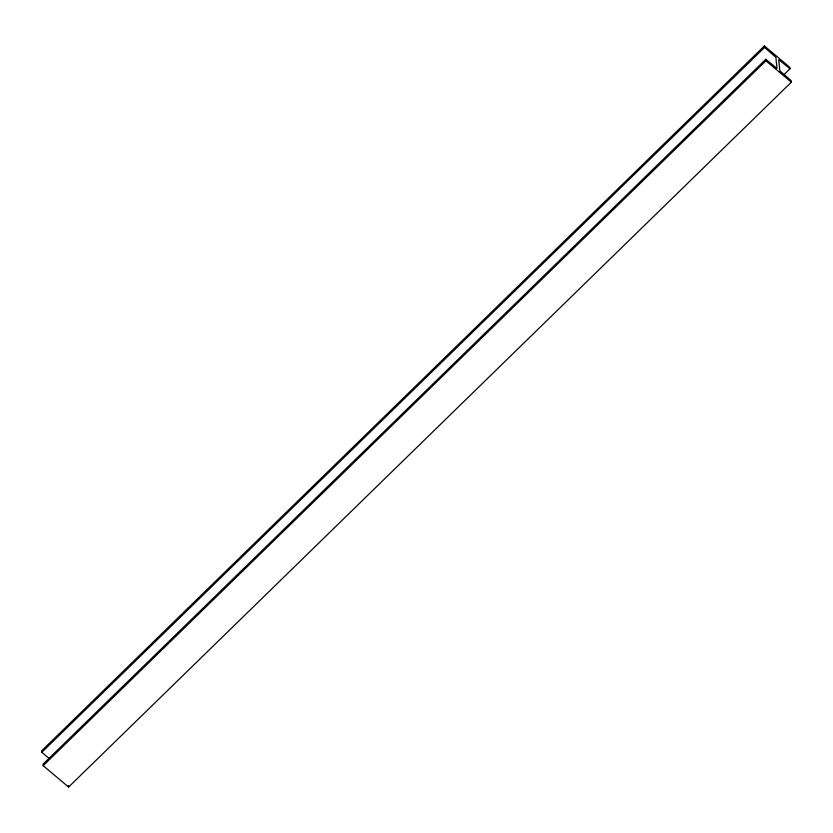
<?xml version="1.0" encoding="UTF-8"?>
<svg xmlns="http://www.w3.org/2000/svg" width="833" height="833" viewBox="0 0 833 833"><rect width="100%" height="100%" fill="white"/><g stroke="black" fill="none" stroke-linecap="round" stroke-linejoin="round"><path stroke-width="1.25" d="M783.447 75.157L789.965 68.806L789.819 67.317L764.392 45.95L41.65 750.835L41.806 752.314L49.293 758.613M41.806 752.314L764.548 47.439L764.392 45.95M764.548 47.439L775.867 57.258L777.022 68.462L765.777 59.31L43.035 764.194L43.181 765.683L68.608 787.05L791.35 82.165L791.194 80.686L779.875 70.857L778.72 59.653L789.965 68.806M43.181 765.683L765.923 60.799L765.777 59.31M765.923 60.799L791.35 82.165M68.452 785.561L68.608 787.05"/></g></svg>
